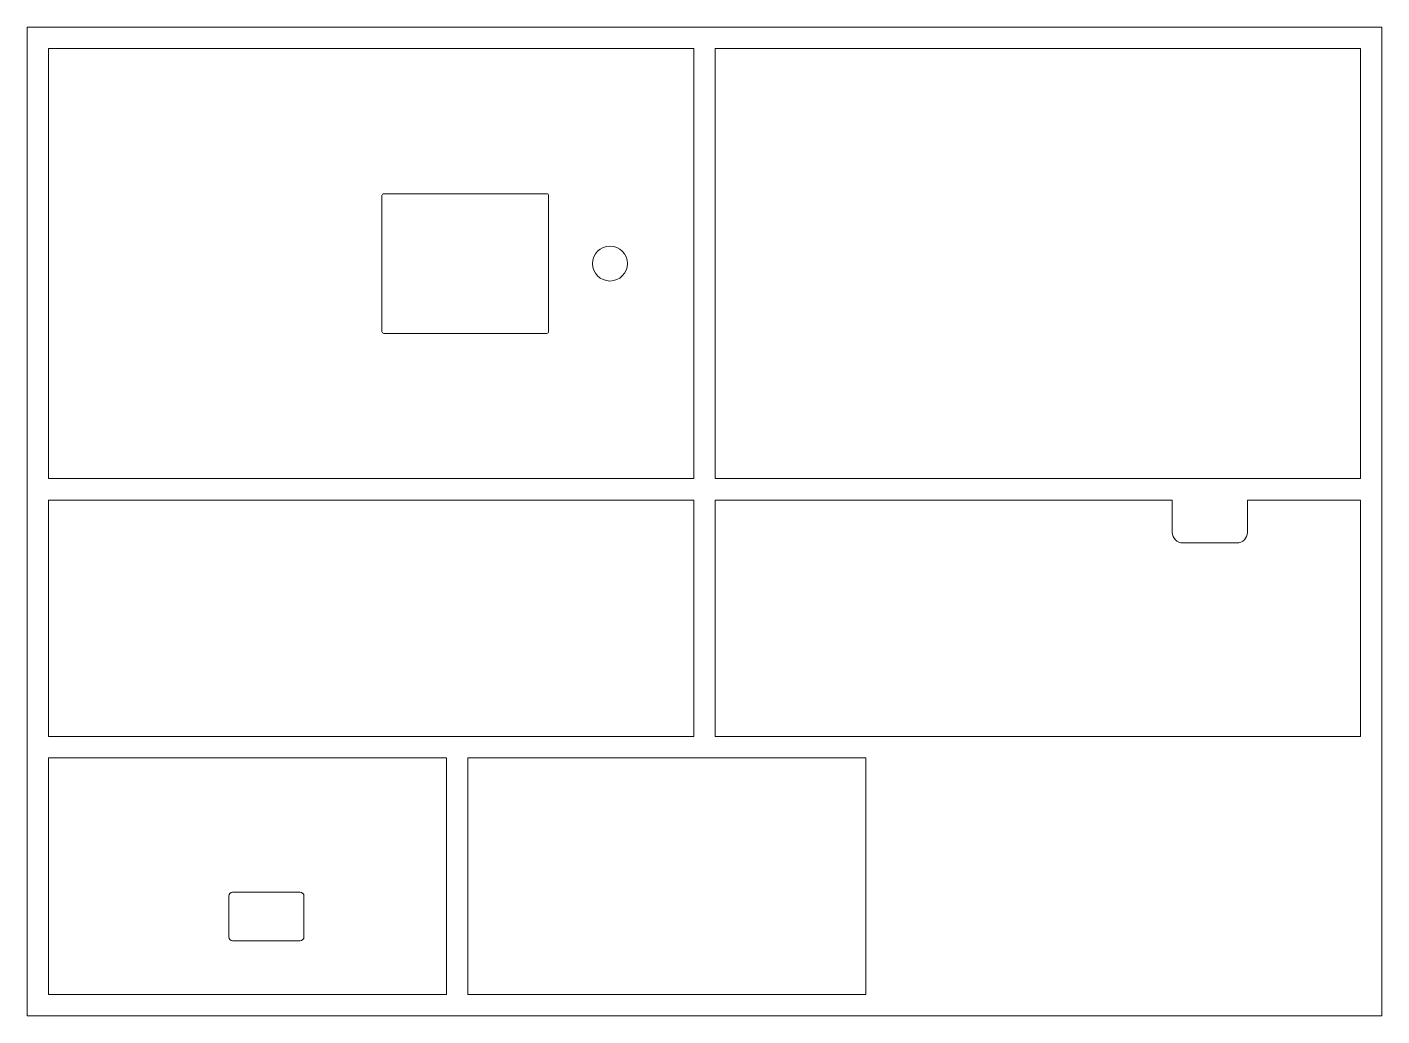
# Paper-space layout 'Layout1' of a CAD drawing. Header units: millimetres. Extents: x 0 to 252, y 0 to 184.
# The model-space entities are those that its viewports show. They can reach past a viewport. Long polylines and large blocks are cut down to what shows.
import ezdxf

# ---------------------------------------------------------------- set-up
doc = ezdxf.new("R2010")
doc.units = ezdxf.units.MM
for name, color, linetype in [('PANEL_ALAS_BAWAH', 7, 'Continuous'), ('PANEL_DINDING_BELAKANG', 7, 'Continuous'), ('PANEL_DINDING_DEPAN', 7, 'Continuous'), ('PANEL_DINDING_KANAN', 7, 'Continuous'), ('PANEL_DINDING_KIRI', 7, 'Continuous'), ('PANEL_TUTUP_ATAS', 7, 'Continuous')]:
    doc.layers.add(name, color=color, linetype=linetype)

msp = doc.modelspace()

# ---------------------------------------------------------------- linework, layer by layer
at = {"layer": 'PANEL_ALAS_BAWAH', "color": 1, "linetype": 'Continuous', "lineweight": 5, "true_color": 0xff0000}
msp.add_lwpolyline([(248, 180), (248, 100), (128, 100), (128, 180), (248, 180)], close=True, dxfattribs=at)
at = {"layer": 'PANEL_DINDING_BELAKANG', "color": 1, "linetype": 'Continuous', "lineweight": 5, "true_color": 0xff0000}
msp.add_open_spline([(128, 96), (128, 96), (213, 96), (213, 96), (213, 96), (213, 90), (213, 90), (213, 88.9), (213.9, 88), (215, 88), (215, 88), (225, 88), (225, 88), (226.1, 88), (227, 88.9), (227, 90), (227, 90), (227, 96), (227, 96), (227, 96), (248, 96), (248, 96), (248, 96), (248, 52), (248, 52), (248, 52), (128, 52), (128, 52), (128, 52), (128, 96), (128, 96)], degree=3, knots=[0, 0, 0, 0, 1, 1, 1, 2, 2, 2, 3, 3, 3, 4, 4, 4, 5, 5, 5, 6, 6, 6, 7, 7, 7, 8, 8, 8, 9, 9, 9, 10, 10, 10, 10], dxfattribs=at)
at = {"layer": 'PANEL_DINDING_DEPAN', "color": 1, "linetype": 'Continuous', "lineweight": 5, "true_color": 0xff0000}
msp.add_lwpolyline([(124, 96), (124, 52), (4, 52), (4, 96), (124, 96)], close=True, dxfattribs=at)
at = {"layer": 'PANEL_DINDING_KANAN', "color": 1, "linetype": 'Continuous', "lineweight": 5, "true_color": 0xff0000}
msp.add_lwpolyline([(156, 48), (156, 4), (82, 4), (82, 48), (156, 48)], close=True, dxfattribs=at)
at = {"layer": 'PANEL_DINDING_KIRI', "color": 1, "linetype": 'Continuous', "lineweight": 5, "true_color": 0xff0000}
msp.add_lwpolyline([(78, 48), (78, 4), (4, 4), (4, 48), (78, 48)], close=True, dxfattribs=at)
msp.add_open_spline([(50.79, 23), (51.18, 23), (51.5, 22.68), (51.5, 22.29), (51.5, 22.29), (51.5, 14.71), (51.5, 14.71), (51.5, 14.32), (51.18, 14), (50.79, 14), (50.79, 14), (38.21, 14), (38.21, 14), (37.82, 14), (37.5, 14.32), (37.5, 14.71), (37.5, 14.71), (37.5, 22.29), (37.5, 22.29), (37.5, 22.68), (37.82, 23), (38.21, 23), (38.21, 23), (50.79, 23), (50.79, 23)], degree=3, knots=[0, 0, 0, 0, 1, 1, 1, 2, 2, 2, 3, 3, 3, 4, 4, 4, 5, 5, 5, 6, 6, 6, 7, 7, 7, 8, 8, 8, 8], dxfattribs=at)
at = {"layer": 'PANEL_TUTUP_ATAS', "color": 1, "linetype": 'Continuous', "lineweight": 5, "true_color": 0xff0000}
msp.add_lwpolyline([(124, 180), (124, 100), (4, 100), (4, 180), (124, 180)], close=True, dxfattribs=at)
for points, knots in [([(96.65, 153), (96.84, 153), (97, 152.84), (97, 152.65), (97, 152.65), (97, 127.35), (97, 127.35), (97, 127.16), (96.84, 127), (96.65, 127), (96.65, 127), (66.35, 127), (66.35, 127), (66.16, 127), (66, 127.16), (66, 127.35), (66, 127.35), (66, 152.65), (66, 152.65), (66, 152.84), (66.16, 153), (66.35, 153), (66.35, 153), (96.65, 153), (96.65, 153)], [0, 0, 0, 0, 1, 1, 1, 2, 2, 2, 3, 3, 3, 4, 4, 4, 5, 5, 5, 6, 6, 6, 7, 7, 7, 8, 8, 8, 8]), ([(108.41, 143.25), (110.2, 143.25), (111.66, 141.79), (111.66, 140), (111.66, 138.21), (110.2, 136.75), (108.41, 136.75), (106.62, 136.75), (105.16, 138.21), (105.16, 140), (105.16, 141.79), (106.62, 143.25), (108.41, 143.25)], [0, 0, 0, 0, 1, 1, 1, 2, 2, 2, 3, 3, 3, 4, 4, 4, 4])]:
    msp.add_open_spline(points, degree=3, knots=knots, dxfattribs=at)

psp = doc.layouts.get("Layout1")

# ---------------------------------------------------------------- viewports
at = {"layer": '0'}
psp.add_viewport(center=(126, 92), size=(252, 184), view_center_point=(126, 92), view_height=184, dxfattribs=at)

doc.saveas('drawing.dxf')
